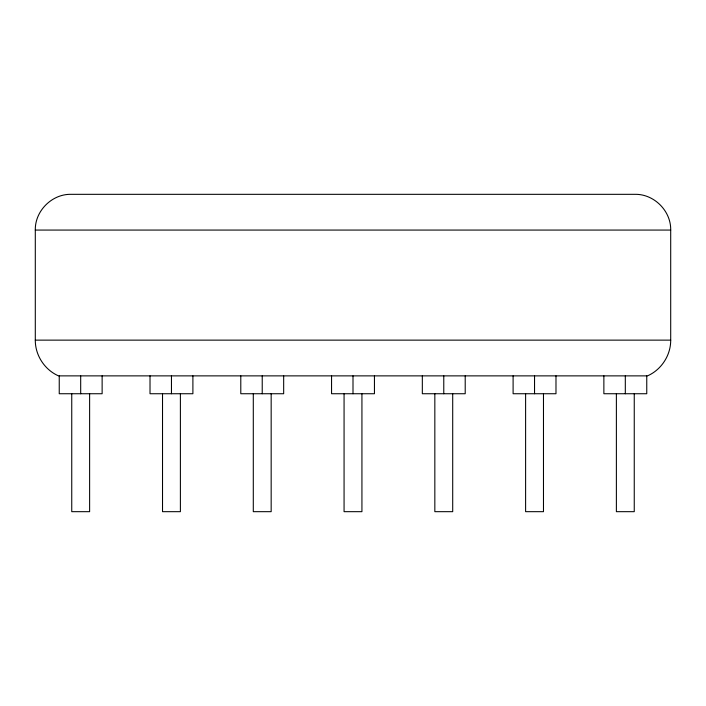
<?xml version="1.0" encoding="UTF-8"?>
<svg xmlns="http://www.w3.org/2000/svg" width="706" height="706" viewBox="0 0 706 706"><rect width="100%" height="100%" fill="white"/><g stroke="black" fill="none" stroke-linecap="round" stroke-linejoin="round"><path stroke-width="1.06" d="M670.7 340.133C670.832 355.259 661.345 369.847 647.473 375.874L58.527 375.874C44.654 369.847 35.168 355.259 35.3 340.133L35.3 230.068C34.894 210.962 51.935 193.929 71.032 194.326L634.968 194.326C654.065 193.929 671.106 210.962 670.7 230.068L670.7 340.133L35.3 340.133M35.3 230.068L670.7 230.068M646.758 375.874L646.758 393.736L603.868 393.736L603.868 375.874M634.253 393.736L634.253 511.673L616.382 511.673L616.382 393.736M625.313 375.874L625.313 393.736M555.984 375.874L555.984 393.736L513.103 393.736L513.103 375.874M543.479 393.736L543.479 511.673L525.608 511.673L525.608 393.736M534.539 375.874L534.539 393.736M465.21 375.874L465.21 393.736L422.329 393.736L422.329 375.874M452.705 393.736L452.705 511.673L434.834 511.673L434.834 393.736M443.774 375.874L443.774 393.736M374.445 375.874L374.445 393.736L331.555 393.736L331.555 375.874M361.931 393.736L361.931 511.673L344.069 511.673L344.069 393.736M353 375.874L353 393.736M283.671 375.874L283.671 393.736L240.79 393.736L240.79 375.874M271.166 393.736L271.166 511.673L253.295 511.673L253.295 393.736M262.226 375.874L262.226 393.736M192.897 375.874L192.897 393.736L150.016 393.736L150.016 375.874M180.392 393.736L180.392 511.673L162.521 511.673L162.521 393.736M171.461 375.874L171.461 393.736M102.132 375.874L102.132 393.736L59.242 393.736L59.242 375.874M89.618 393.736L89.618 511.673L71.747 511.673L71.747 393.736M80.687 375.874L80.687 393.736"/></g></svg>
